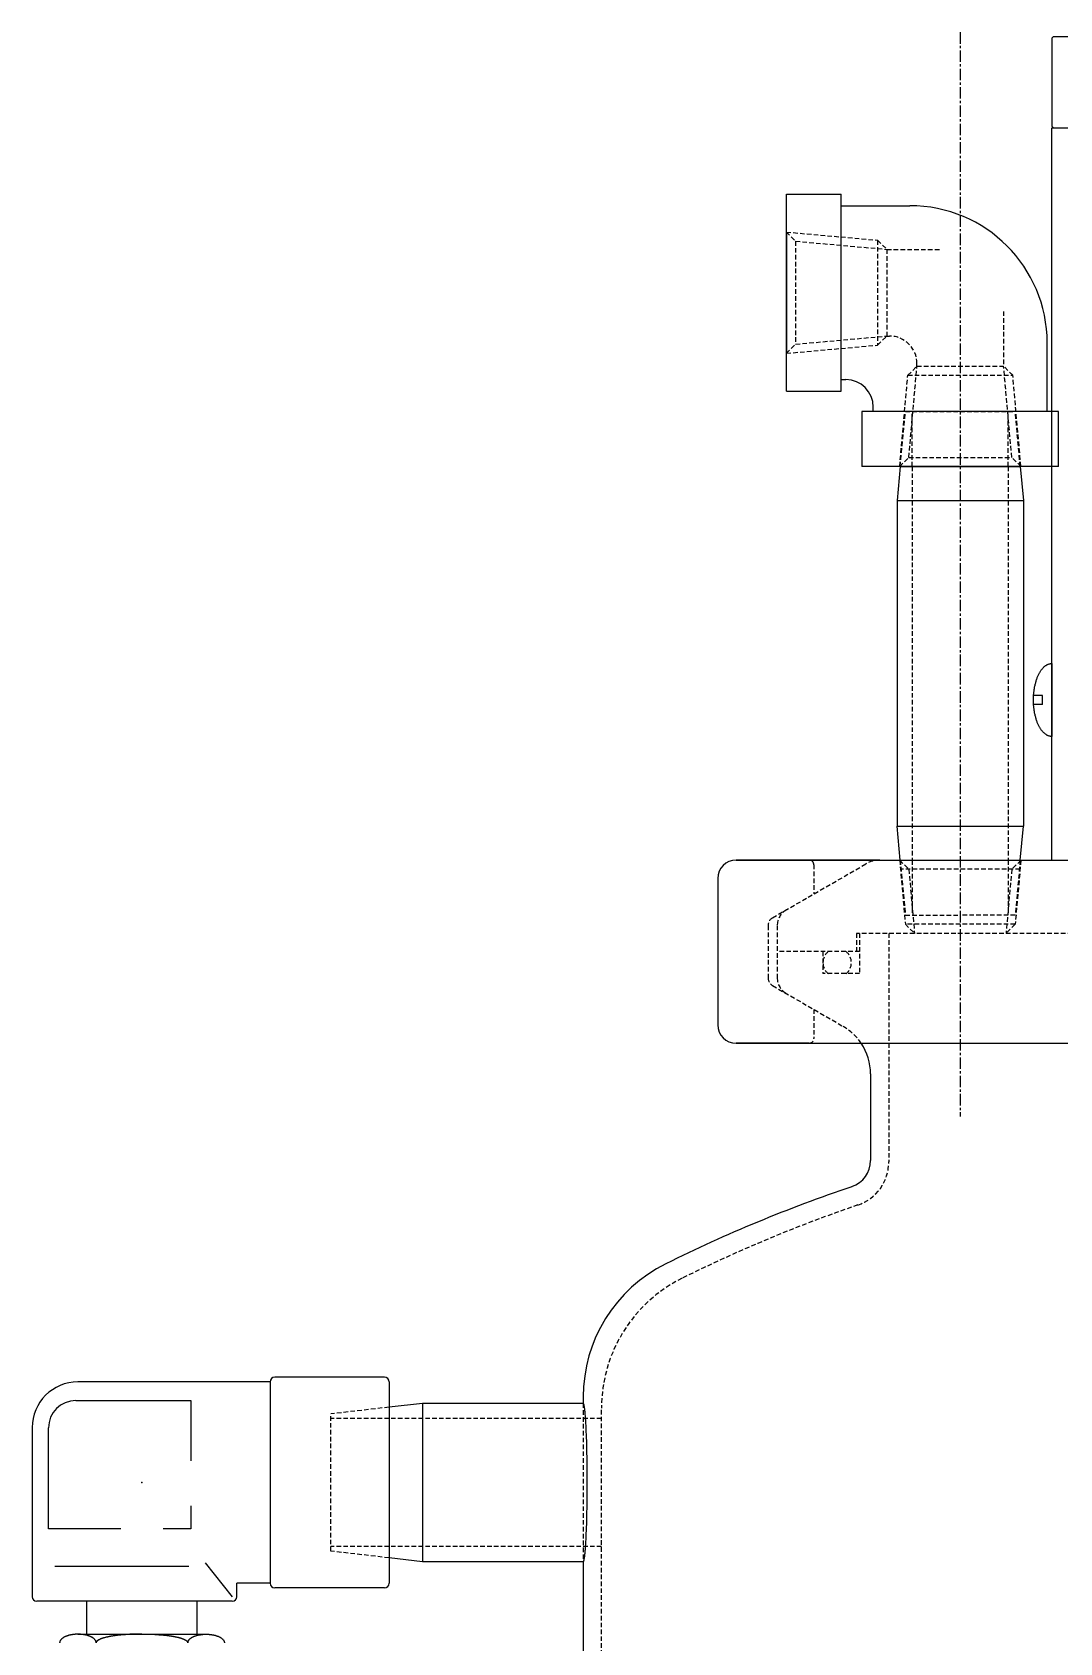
# Model space of a CAD drawing. Extents: x 248 to 1051, y -44 to 964.
# Drawn here: x 275.1 to 387.4, y 353 to 529 of the extents above; entities that cross this region are included whole.
import ezdxf

# ---------------------------------------------------------------- set-up
doc = ezdxf.new("R2010")
doc.units = 0
doc.linetypes.add('CENTER', pattern=[2, 1.25, -0.25, 0.25, -0.25])
doc.linetypes.add('DASHED', pattern=[0.75, 0.5, -0.25])
doc.layers.get('0').update_dxf_attribs({"linetype": 'CONTINUOUS'})
doc.layers.add('CENTER', color=1, linetype='CENTER')

msp = doc.modelspace()

# ---------------------------------------------------------------- linework, layer by layer
at = {"color": 7, "linetype": 'CONTINUOUS'}
for p, q in [((386.5, 528.32), (386.7, 528.52)), ((386.5, 528.32), (386.5, 518.72)), ((386.7, 528.52), (471.3, 528.52)), ((386.5, 518.72), (386.7, 518.52)), ((386.5, 438.52), (386.5, 518.52)), ((386.5, 518.52), (387.5, 518.52)), ((386.7, 518.52), (471.3, 518.52)), ((357.5, 489.77), (357.5, 511.27)), ((357.5, 511.27), (363.5, 511.27)), ((363.5, 489.77), (363.5, 511.27)), ((363.5, 510.02), (371, 510.02)), ((357.5, 507.14), (357.5, 493.89)), ((386, 487.52), (386, 495.02)), ((363.5, 491.02), (364, 491.02)), ((357.5, 489.77), (363.5, 489.77)), ((365.75, 487.52), (365.75, 481.52)), ((387.25, 487.52), (365.75, 487.52)), ((367, 487.52), (367, 488.02)), ((387.25, 481.52), (387.25, 487.52)), ((387.25, 481.52), (365.75, 481.52)), ((369.94, 481.52), (369.6, 477.82)), ((369.88, 481.52), (383.13, 481.52)), ((369.94, 481.52), (383.06, 481.52)), ((383.06, 481.52), (383.4, 477.82)), ((369.6, 477.82), (383.4, 477.82)), ((369.6, 477.82), (369.6, 442.22)), ((383.4, 477.82), (383.4, 442.22)), ((386.5, 460), (386.5, 452.03)), ((385.5, 456.52), (384.52, 456.52)), ((385.5, 455.52), (385.5, 456.52)), ((385.5, 455.52), (384.52, 455.52)), ((369.94, 438.52), (369.6, 442.22)), ((369.6, 442.22), (383.4, 442.22)), ((383.06, 438.52), (383.4, 442.22)), ((352, 438.52), (416.5, 438.52)), ((360, 438.52), (352, 438.52)), ((367.7, 438.52), (360, 438.52)), ((369.94, 438.52), (383.06, 438.52)), ((350, 436.52), (350, 420.52)), ((360, 418.52), (352, 418.52)), ((352, 418.52), (416.5, 418.52)), ((360, 418.52), (366.23, 418.52)), ((366.7, 415.16), (366.7, 405.69)), ((313.59, 382.02), (301.59, 382.02)), ((301.09, 381.52), (280.09, 381.52)), ((301.09, 381.52), (301.09, 359.52)), ((314.09, 381.52), (314.09, 359.52)), ((279.87, 379.48), (292.41, 379.48)), ((292.41, 379.48), (292.41, 372.91)), ((317.74, 379.17), (314.09, 378.75)), ((317.74, 379.17), (317.74, 361.87)), ((335.3, 379.17), (317.74, 379.17)), ((335.3, 379.87), (335.3, 379.17)), ((275.09, 376.52), (275.09, 358.05)), ((276.87, 365.45), (276.87, 376.48)), ((292.41, 367.99), (292.41, 365.45)), ((284.79, 365.45), (276.87, 365.45)), ((292.41, 365.45), (289.42, 365.45)), ((277.55, 361.4), (292.2, 361.4)), ((294, 361.74), (296.95, 358.05)), ((317.74, 361.87), (314.09, 362.29)), ((335.3, 361.87), (317.74, 361.87)), ((335.3, 361.87), (335.3, 222.52)), ((301.09, 359.52), (297.45, 359.52)), ((297.45, 358.05), (297.45, 359.52)), ((313.59, 359.02), (301.59, 359.02)), ((296.95, 357.55), (275.59, 357.55)), ((281.08, 353.95), (281.08, 357.55)), ((293.11, 353.95), (293.11, 357.55)), ((280.09, 353.95), (294.1, 353.95))]:
    msp.add_line(p, q, dxfattribs=at)
at = {"color": 3, "linetype": 'DASHED'}
for p, q in [((357.5, 507.14), (358.5, 506.14)), ((357.5, 507.14), (367.47, 506.25)), ((358.5, 506.14), (368.47, 505.25)), ((358.5, 506.14), (358.5, 494.89)), ((367.47, 506.25), (367.47, 494.78)), ((367.47, 506.25), (368.47, 505.25)), ((368.47, 505.25), (368.47, 495.78)), ((368.47, 505.25), (374.45, 505.25)), ((381.24, 498.47), (381.24, 492.49)), ((357.5, 493.89), (358.5, 494.89)), ((357.5, 493.89), (367.47, 494.78)), ((358.5, 494.89), (368.47, 495.78)), ((367.47, 494.78), (368.47, 495.78)), ((368.47, 495.78), (368.77, 495.78)), ((371.77, 492.49), (371.77, 492.78)), ((369.88, 481.52), (370.77, 491.49)), ((370.77, 491.49), (371.77, 492.49)), ((370.77, 491.49), (382.24, 491.49)), ((370.88, 482.52), (371.77, 492.49)), ((371.77, 492.49), (381.24, 492.49)), ((382.24, 491.49), (381.24, 492.49)), ((382.13, 482.52), (381.24, 492.49)), ((383.13, 481.52), (382.24, 491.49)), ((369.94, 481.52), (370.5, 487.52)), ((370.5, 487.52), (382.5, 487.52)), ((371.25, 481.52), (371.25, 487.52)), ((381.75, 481.52), (381.75, 487.52)), ((383.06, 481.52), (382.5, 487.52)), ((369.88, 481.52), (370.88, 482.52)), ((370.88, 482.52), (382.13, 482.52)), ((383.13, 481.52), (382.13, 482.52)), ((371.25, 481.52), (371.25, 438.52)), ((381.75, 481.52), (381.75, 438.52)), ((369.88, 438.52), (370.5, 431.52)), ((369.88, 438.52), (370.88, 437.52)), ((369.94, 438.52), (370.5, 432.52)), ((371.25, 438.52), (371.25, 432.52)), ((381.75, 438.52), (381.75, 432.52)), ((383.13, 438.52), (382.13, 437.52)), ((383.06, 438.52), (382.5, 432.52)), ((383.13, 438.52), (382.5, 431.52)), ((356, 432.23), (366.2, 438.11)), ((360.5, 438.02), (360.5, 434.83)), ((383.04, 437.52), (369.96, 437.52)), ((370.88, 437.52), (371.5, 430.52)), ((382.13, 437.52), (381.5, 430.52)), ((355.5, 431.36), (355.5, 425.67)), ((356.5, 431.36), (356.5, 425.67)), ((370.5, 432.52), (376.5, 432.52)), ((382.5, 431.52), (370.5, 431.52)), ((370.5, 431.52), (371.5, 430.52)), ((382.5, 432.52), (376.5, 432.52)), ((382.5, 431.52), (381.5, 430.52)), ((416.5, 430.52), (365.15, 430.52)), ((365.15, 430.52), (365.15, 428.52)), ((365.5, 430.52), (365.5, 426.12)), ((368.7, 430.52), (368.7, 405.57)), ((365.5, 428.52), (356.5, 428.52)), ((361.5, 428.52), (361.5, 426.12)), ((365.5, 426.12), (361.5, 426.12)), ((356, 424.81), (363.7, 420.36)), ((360.5, 422.21), (360.5, 419.02)), ((314.09, 378.75), (307.74, 378.02)), ((335.3, 379.17), (335.3, 361.87)), ((337.3, 203.21), (337.3, 378.65)), ((307.74, 363.02), (307.74, 378.02)), ((314.09, 377.52), (307.74, 377.52)), ((337.3, 377.52), (314.09, 377.52)), ((314.09, 363.52), (307.74, 363.52)), ((314.09, 362.29), (307.74, 363.02)), ((337.3, 363.52), (314.09, 363.52))]:
    msp.add_line(p, q, dxfattribs=at)
at = {"color": 7, "linetype": 'CONTINUOUS'}
for points in [[(386.5, 452.03, 0), (386.45, 452.03, 0), (386.4, 452.04, 0), (386.35, 452.04, 0), (386.31, 452.05, 0), (386.26, 452.06, 0), (386.21, 452.08, 0), (386.16, 452.09, 0), (386.11, 452.11, 0), (386.06, 452.13, 0), (386.01, 452.15, 0), (385.97, 452.18, 0), (385.92, 452.2, 0), (385.87, 452.23, 0), (385.83, 452.27, 0), (385.78, 452.3, 0), (385.74, 452.34, 0), (385.69, 452.38, 0), (385.65, 452.42, 0), (385.6, 452.46, 0), (385.56, 452.5, 0), (385.51, 452.55, 0), (385.47, 452.6, 0), (385.43, 452.65, 0), (385.39, 452.7, 0), (385.35, 452.76, 0), (385.31, 452.82, 0), (385.27, 452.88, 0), (385.23, 452.94, 0), (385.19, 453, 0), (385.16, 453.06, 0), (385.12, 453.13, 0), (385.09, 453.2, 0), (385.05, 453.27, 0), (385.02, 453.34, 0), (384.99, 453.41, 0), (384.95, 453.49, 0), (384.92, 453.57, 0), (384.89, 453.64, 0), (384.87, 453.72, 0), (384.84, 453.8, 0), (384.81, 453.88, 0), (384.79, 453.97, 0), (384.76, 454.05, 0), (384.74, 454.14, 0), (384.71, 454.23, 0), (384.69, 454.31, 0), (384.67, 454.4, 0), (384.65, 454.49, 0), (384.63, 454.58, 0), (384.62, 454.67, 0), (384.6, 454.77, 0), (384.59, 454.86, 0), (384.57, 454.95, 0), (384.56, 455.05, 0), (384.55, 455.14, 0), (384.54, 455.24, 0), (384.53, 455.33, 0), (384.52, 455.43, 0), (384.52, 455.53, 0), (384.51, 455.63, 0), (384.51, 455.72, 0), (384.5, 455.82, 0), (384.5, 455.92, 0), (384.5, 456.02, 0), (384.5, 456.11, 0), (384.5, 456.21, 0), (384.51, 456.31, 0), (384.51, 456.41, 0), (384.52, 456.5, 0), (384.52, 456.6, 0), (384.53, 456.7, 0), (384.54, 456.79, 0), (384.55, 456.89, 0), (384.56, 456.98, 0), (384.57, 457.08, 0), (384.59, 457.17, 0), (384.6, 457.27, 0), (384.62, 457.36, 0), (384.63, 457.45, 0), (384.65, 457.54, 0), (384.67, 457.63, 0), (384.69, 457.72, 0), (384.71, 457.81, 0), (384.74, 457.89, 0), (384.76, 457.98, 0), (384.79, 458.06, 0), (384.81, 458.15, 0), (384.84, 458.23, 0), (384.87, 458.31, 0), (384.89, 458.39, 0), (384.92, 458.47, 0), (384.95, 458.54, 0), (384.99, 458.62, 0), (385.02, 458.69, 0), (385.05, 458.76, 0), (385.09, 458.83, 0), (385.12, 458.9, 0), (385.16, 458.97, 0), (385.19, 459.03, 0), (385.23, 459.1, 0), (385.27, 459.16, 0), (385.31, 459.22, 0), (385.35, 459.27, 0), (385.39, 459.33, 0), (385.43, 459.38, 0), (385.47, 459.43, 0), (385.51, 459.48, 0), (385.56, 459.53, 0), (385.6, 459.57, 0), (385.65, 459.62, 0), (385.69, 459.66, 0), (385.74, 459.7, 0), (385.78, 459.73, 0), (385.83, 459.77, 0), (385.87, 459.8, 0), (385.92, 459.83, 0), (385.97, 459.86, 0), (386.01, 459.88, 0), (386.06, 459.9, 0), (386.11, 459.92, 0), (386.16, 459.94, 0), (386.21, 459.96, 0), (386.26, 459.97, 0), (386.31, 459.98, 0), (386.35, 459.99, 0), (386.4, 460, 0), (386.45, 460, 0), (386.5, 460, 0)], [(335.3, 361.87, 0), (335.31, 361.87, 0), (335.32, 361.88, 0), (335.33, 361.89, 0), (335.34, 361.91, 0), (335.36, 361.93, 0), (335.37, 361.96, 0), (335.38, 361.99, 0), (335.39, 362.03, 0), (335.4, 362.08, 0), (335.41, 362.13, 0), (335.42, 362.18, 0), (335.43, 362.24, 0), (335.44, 362.3, 0), (335.45, 362.37, 0), (335.46, 362.45, 0), (335.47, 362.52, 0), (335.48, 362.61, 0), (335.49, 362.7, 0), (335.5, 362.79, 0), (335.51, 362.89, 0), (335.52, 362.99, 0), (335.53, 363.1, 0), (335.54, 363.21, 0), (335.55, 363.32, 0), (335.56, 363.44, 0), (335.56, 363.57, 0), (335.57, 363.7, 0), (335.58, 363.83, 0), (335.59, 363.97, 0), (335.6, 364.11, 0), (335.61, 364.25, 0), (335.61, 364.4, 0), (335.62, 364.55, 0), (335.63, 364.71, 0), (335.64, 364.87, 0), (335.64, 365.03, 0), (335.65, 365.19, 0), (335.66, 365.36, 0), (335.66, 365.54, 0), (335.67, 365.71, 0), (335.68, 365.89, 0), (335.68, 366.07, 0), (335.69, 366.25, 0), (335.69, 366.44, 0), (335.7, 366.63, 0), (335.7, 366.82, 0), (335.71, 367.01, 0), (335.71, 367.21, 0), (335.71, 367.4, 0), (335.72, 367.6, 0), (335.72, 367.8, 0), (335.73, 368, 0), (335.73, 368.21, 0), (335.73, 368.42, 0), (335.73, 368.62, 0), (335.74, 368.83, 0), (335.74, 369.04, 0), (335.74, 369.25, 0), (335.74, 369.46, 0), (335.74, 369.67, 0), (335.74, 369.88, 0), (335.74, 370.09, 0), (335.74, 370.3, 0), (335.74, 370.52, 0), (335.74, 370.73, 0), (335.74, 370.94, 0), (335.74, 371.15, 0), (335.74, 371.36, 0), (335.74, 371.57, 0), (335.74, 371.79, 0), (335.74, 372, 0), (335.74, 372.2, 0), (335.73, 372.41, 0), (335.73, 372.62, 0), (335.73, 372.82, 0), (335.73, 373.03, 0), (335.72, 373.23, 0), (335.72, 373.43, 0), (335.71, 373.63, 0), (335.71, 373.83, 0), (335.71, 374.02, 0), (335.7, 374.21, 0), (335.7, 374.41, 0), (335.69, 374.59, 0), (335.69, 374.78, 0), (335.68, 374.96, 0), (335.68, 375.14, 0), (335.67, 375.32, 0), (335.66, 375.5, 0), (335.66, 375.67, 0), (335.65, 375.84, 0), (335.64, 376, 0), (335.64, 376.17, 0), (335.63, 376.32, 0), (335.62, 376.48, 0), (335.61, 376.63, 0), (335.61, 376.78, 0), (335.6, 376.93, 0), (335.59, 377.07, 0), (335.58, 377.2, 0), (335.57, 377.34, 0), (335.56, 377.46, 0), (335.56, 377.59, 0), (335.55, 377.71, 0), (335.54, 377.82, 0), (335.53, 377.94, 0), (335.52, 378.04, 0), (335.51, 378.14, 0), (335.5, 378.24, 0), (335.49, 378.34, 0), (335.48, 378.42, 0), (335.47, 378.51, 0), (335.46, 378.59, 0), (335.45, 378.66, 0), (335.44, 378.73, 0), (335.43, 378.79, 0), (335.42, 378.85, 0), (335.41, 378.91, 0), (335.4, 378.96, 0), (335.39, 379, 0), (335.38, 379.04, 0), (335.37, 379.07, 0), (335.36, 379.1, 0), (335.34, 379.12, 0), (335.33, 379.14, 0), (335.32, 379.16, 0), (335.31, 379.16, 0), (335.3, 379.17, 0)], [(282.09, 353.01, 0), (282.09, 353.04, 0), (282.09, 353.06, 0), (282.08, 353.08, 0), (282.08, 353.1, 0), (282.07, 353.13, 0), (282.07, 353.15, 0), (282.06, 353.17, 0), (282.05, 353.19, 0), (282.04, 353.22, 0), (282.03, 353.24, 0), (282.02, 353.26, 0), (282, 353.28, 0), (281.99, 353.31, 0), (281.97, 353.33, 0), (281.95, 353.35, 0), (281.94, 353.37, 0), (281.92, 353.39, 0), (281.9, 353.41, 0), (281.88, 353.43, 0), (281.85, 353.45, 0), (281.83, 353.47, 0), (281.8, 353.49, 0), (281.78, 353.51, 0), (281.75, 353.53, 0), (281.72, 353.55, 0), (281.69, 353.57, 0), (281.67, 353.59, 0), (281.63, 353.61, 0), (281.6, 353.62, 0), (281.57, 353.64, 0), (281.54, 353.66, 0), (281.5, 353.67, 0), (281.47, 353.69, 0), (281.43, 353.71, 0), (281.4, 353.72, 0), (281.36, 353.74, 0), (281.32, 353.75, 0), (281.28, 353.76, 0), (281.24, 353.78, 0), (281.2, 353.79, 0), (281.16, 353.8, 0), (281.12, 353.81, 0), (281.07, 353.83, 0), (281.03, 353.84, 0), (280.99, 353.85, 0), (280.94, 353.86, 0), (280.9, 353.87, 0), (280.86, 353.88, 0), (280.81, 353.88, 0), (280.76, 353.89, 0), (280.72, 353.9, 0), (280.67, 353.91, 0), (280.62, 353.91, 0), (280.58, 353.92, 0), (280.53, 353.93, 0), (280.48, 353.93, 0), (280.43, 353.93, 0), (280.38, 353.94, 0), (280.33, 353.94, 0), (280.29, 353.94, 0), (280.24, 353.94, 0), (280.19, 353.95, 0), (280.14, 353.95, 0), (280.09, 353.95, 0), (280.04, 353.95, 0), (279.99, 353.95, 0), (279.94, 353.94, 0), (279.89, 353.94, 0), (279.85, 353.94, 0), (279.8, 353.94, 0), (279.75, 353.93, 0), (279.7, 353.93, 0), (279.65, 353.93, 0), (279.61, 353.92, 0), (279.56, 353.91, 0), (279.51, 353.91, 0), (279.46, 353.9, 0), (279.42, 353.89, 0), (279.37, 353.88, 0), (279.33, 353.88, 0), (279.28, 353.87, 0), (279.24, 353.86, 0), (279.19, 353.85, 0), (279.15, 353.84, 0), (279.11, 353.83, 0), (279.06, 353.81, 0), (279.02, 353.8, 0), (278.98, 353.79, 0), (278.94, 353.78, 0), (278.9, 353.76, 0), (278.86, 353.75, 0), (278.82, 353.74, 0), (278.79, 353.72, 0), (278.75, 353.71, 0), (278.71, 353.69, 0), (278.68, 353.67, 0), (278.64, 353.66, 0), (278.61, 353.64, 0), (278.58, 353.62, 0), (278.55, 353.61, 0), (278.52, 353.59, 0), (278.49, 353.57, 0), (278.46, 353.55, 0), (278.43, 353.53, 0), (278.4, 353.51, 0), (278.38, 353.49, 0), (278.35, 353.47, 0), (278.33, 353.45, 0), (278.31, 353.43, 0), (278.29, 353.41, 0), (278.26, 353.39, 0), (278.25, 353.37, 0), (278.23, 353.35, 0), (278.21, 353.33, 0), (278.19, 353.31, 0), (278.18, 353.28, 0), (278.17, 353.26, 0), (278.15, 353.24, 0), (278.14, 353.22, 0), (278.13, 353.19, 0), (278.12, 353.17, 0), (278.12, 353.15, 0), (278.11, 353.13, 0), (278.1, 353.1, 0), (278.1, 353.08, 0), (278.1, 353.06, 0), (278.09, 353.04, 0), (278.09, 353.01, 0)], [(287.09, 353.96, 0), (287.03, 353.96, 0), (286.97, 353.96, 0), (286.91, 353.96, 0), (286.85, 353.96, 0), (286.79, 353.96, 0), (286.73, 353.96, 0), (286.67, 353.96, 0), (286.61, 353.96, 0), (286.55, 353.96, 0), (286.49, 353.96, 0), (286.43, 353.96, 0), (286.37, 353.96, 0), (286.31, 353.96, 0), (286.25, 353.95, 0), (286.19, 353.95, 0), (286.13, 353.95, 0), (286.07, 353.95, 0), (286.01, 353.95, 0), (285.95, 353.94, 0), (285.89, 353.94, 0), (285.83, 353.94, 0), (285.77, 353.94, 0), (285.71, 353.93, 0), (285.65, 353.93, 0), (285.59, 353.93, 0), (285.54, 353.92, 0), (285.48, 353.92, 0), (285.42, 353.92, 0), (285.36, 353.91, 0), (285.31, 353.91, 0), (285.25, 353.9, 0), (285.19, 353.9, 0), (285.13, 353.9, 0), (285.08, 353.89, 0), (285.02, 353.89, 0), (284.97, 353.88, 0), (284.91, 353.88, 0), (284.86, 353.87, 0), (284.8, 353.87, 0), (284.75, 353.86, 0), (284.69, 353.86, 0), (284.64, 353.85, 0), (284.59, 353.85, 0), (284.53, 353.84, 0), (284.48, 353.83, 0), (284.43, 353.83, 0), (284.38, 353.82, 0), (284.33, 353.81, 0), (284.27, 353.81, 0), (284.23, 353.8, 0), (284.18, 353.8, 0), (284.12, 353.79, 0), (284.08, 353.78, 0), (284.03, 353.77, 0), (283.98, 353.77, 0), (283.93, 353.76, 0), (283.88, 353.75, 0), (283.84, 353.74, 0), (283.79, 353.74, 0), (283.74, 353.73, 0), (283.7, 353.72, 0), (283.65, 353.71, 0), (283.61, 353.7, 0), (283.56, 353.7, 0), (283.52, 353.69, 0), (283.48, 353.68, 0), (283.44, 353.67, 0), (283.39, 353.66, 0), (283.35, 353.65, 0), (283.31, 353.64, 0), (283.27, 353.64, 0), (283.23, 353.63, 0), (283.19, 353.62, 0), (283.16, 353.61, 0), (283.12, 353.6, 0), (283.08, 353.59, 0), (283.05, 353.58, 0), (283.01, 353.57, 0), (282.97, 353.56, 0), (282.94, 353.55, 0), (282.9, 353.54, 0), (282.87, 353.53, 0), (282.84, 353.52, 0), (282.81, 353.51, 0), (282.77, 353.5, 0), (282.74, 353.49, 0), (282.71, 353.48, 0), (282.68, 353.47, 0), (282.66, 353.46, 0), (282.63, 353.45, 0), (282.6, 353.44, 0), (282.57, 353.43, 0), (282.55, 353.42, 0), (282.52, 353.41, 0), (282.5, 353.39, 0), (282.47, 353.38, 0), (282.45, 353.37, 0), (282.43, 353.36, 0), (282.4, 353.35, 0), (282.38, 353.34, 0), (282.36, 353.33, 0), (282.34, 353.32, 0), (282.32, 353.31, 0), (282.31, 353.3, 0), (282.29, 353.28, 0), (282.27, 353.27, 0), (282.25, 353.26, 0), (282.24, 353.25, 0), (282.23, 353.24, 0), (282.21, 353.23, 0), (282.2, 353.21, 0), (282.19, 353.2, 0), (282.17, 353.19, 0), (282.16, 353.18, 0), (282.15, 353.17, 0), (282.14, 353.15, 0), (282.13, 353.14, 0), (282.13, 353.13, 0), (282.12, 353.12, 0), (282.11, 353.11, 0), (282.11, 353.1, 0), (282.1, 353.08, 0), (282.1, 353.07, 0), (282.09, 353.06, 0), (282.09, 353.05, 0), (282.09, 353.04, 0), (282.09, 353.02, 0), (282.09, 353.01, 0)], [(287.09, 353.96, 0), (287.15, 353.96, 0), (287.21, 353.96, 0), (287.28, 353.96, 0), (287.34, 353.96, 0), (287.4, 353.96, 0), (287.46, 353.96, 0), (287.52, 353.96, 0), (287.58, 353.96, 0), (287.64, 353.96, 0), (287.7, 353.96, 0), (287.76, 353.96, 0), (287.82, 353.96, 0), (287.88, 353.96, 0), (287.94, 353.95, 0), (288, 353.95, 0), (288.06, 353.95, 0), (288.12, 353.95, 0), (288.18, 353.95, 0), (288.24, 353.94, 0), (288.3, 353.94, 0), (288.36, 353.94, 0), (288.42, 353.94, 0), (288.48, 353.93, 0), (288.54, 353.93, 0), (288.59, 353.93, 0), (288.65, 353.92, 0), (288.71, 353.92, 0), (288.77, 353.92, 0), (288.82, 353.91, 0), (288.88, 353.91, 0), (288.94, 353.9, 0), (289, 353.9, 0), (289.05, 353.9, 0), (289.11, 353.89, 0), (289.17, 353.89, 0), (289.22, 353.88, 0), (289.28, 353.88, 0), (289.33, 353.87, 0), (289.38, 353.87, 0), (289.44, 353.86, 0), (289.49, 353.86, 0), (289.55, 353.85, 0), (289.6, 353.85, 0), (289.65, 353.84, 0), (289.71, 353.83, 0), (289.76, 353.83, 0), (289.81, 353.82, 0), (289.86, 353.81, 0), (289.91, 353.81, 0), (289.96, 353.8, 0), (290.01, 353.8, 0), (290.06, 353.79, 0), (290.11, 353.78, 0), (290.16, 353.77, 0), (290.21, 353.77, 0), (290.26, 353.76, 0), (290.3, 353.75, 0), (290.35, 353.74, 0), (290.4, 353.74, 0), (290.44, 353.73, 0), (290.49, 353.72, 0), (290.53, 353.71, 0), (290.58, 353.7, 0), (290.62, 353.7, 0), (290.67, 353.69, 0), (290.71, 353.68, 0), (290.75, 353.67, 0), (290.79, 353.66, 0), (290.83, 353.65, 0), (290.88, 353.64, 0), (290.92, 353.64, 0), (290.95, 353.63, 0), (290.99, 353.62, 0), (291.03, 353.61, 0), (291.07, 353.6, 0), (291.11, 353.59, 0), (291.14, 353.58, 0), (291.18, 353.57, 0), (291.21, 353.56, 0), (291.25, 353.55, 0), (291.28, 353.54, 0), (291.32, 353.53, 0), (291.35, 353.52, 0), (291.38, 353.51, 0), (291.41, 353.5, 0), (291.44, 353.49, 0), (291.47, 353.48, 0), (291.5, 353.47, 0), (291.53, 353.46, 0), (291.56, 353.45, 0), (291.59, 353.44, 0), (291.62, 353.43, 0), (291.64, 353.42, 0), (291.67, 353.41, 0), (291.69, 353.39, 0), (291.71, 353.38, 0), (291.74, 353.37, 0), (291.76, 353.36, 0), (291.78, 353.35, 0), (291.8, 353.34, 0), (291.82, 353.33, 0), (291.84, 353.32, 0), (291.86, 353.31, 0), (291.88, 353.3, 0), (291.9, 353.28, 0), (291.92, 353.27, 0), (291.93, 353.26, 0), (291.95, 353.25, 0), (291.96, 353.24, 0), (291.98, 353.23, 0), (291.99, 353.21, 0), (292, 353.2, 0), (292.01, 353.19, 0), (292.02, 353.18, 0), (292.04, 353.17, 0), (292.05, 353.15, 0), (292.05, 353.14, 0), (292.06, 353.13, 0), (292.07, 353.12, 0), (292.07, 353.11, 0), (292.08, 353.1, 0), (292.09, 353.08, 0), (292.09, 353.07, 0), (292.09, 353.06, 0), (292.1, 353.05, 0), (292.1, 353.04, 0), (292.1, 353.02, 0), (292.1, 353.01, 0)], [(292.1, 353.01, 0), (292.1, 353.04, 0), (292.1, 353.06, 0), (292.11, 353.08, 0), (292.11, 353.1, 0), (292.11, 353.13, 0), (292.12, 353.15, 0), (292.13, 353.17, 0), (292.14, 353.19, 0), (292.15, 353.22, 0), (292.16, 353.24, 0), (292.17, 353.26, 0), (292.19, 353.28, 0), (292.2, 353.31, 0), (292.22, 353.33, 0), (292.23, 353.35, 0), (292.25, 353.37, 0), (292.27, 353.39, 0), (292.29, 353.41, 0), (292.31, 353.43, 0), (292.33, 353.45, 0), (292.36, 353.47, 0), (292.38, 353.49, 0), (292.41, 353.51, 0), (292.44, 353.53, 0), (292.46, 353.55, 0), (292.49, 353.57, 0), (292.52, 353.59, 0), (292.55, 353.61, 0), (292.58, 353.62, 0), (292.62, 353.64, 0), (292.65, 353.66, 0), (292.68, 353.67, 0), (292.72, 353.69, 0), (292.75, 353.71, 0), (292.79, 353.72, 0), (292.83, 353.74, 0), (292.87, 353.75, 0), (292.91, 353.76, 0), (292.95, 353.78, 0), (292.99, 353.79, 0), (293.03, 353.8, 0), (293.07, 353.81, 0), (293.11, 353.83, 0), (293.15, 353.84, 0), (293.2, 353.85, 0), (293.24, 353.86, 0), (293.29, 353.87, 0), (293.33, 353.88, 0), (293.38, 353.88, 0), (293.42, 353.89, 0), (293.47, 353.9, 0), (293.52, 353.91, 0), (293.56, 353.91, 0), (293.61, 353.92, 0), (293.66, 353.93, 0), (293.71, 353.93, 0), (293.75, 353.93, 0), (293.8, 353.94, 0), (293.85, 353.94, 0), (293.9, 353.94, 0), (293.95, 353.94, 0), (294, 353.95, 0), (294.05, 353.95, 0), (294.1, 353.95, 0), (294.15, 353.95, 0), (294.19, 353.95, 0), (294.24, 353.94, 0), (294.29, 353.94, 0), (294.34, 353.94, 0), (294.39, 353.94, 0), (294.44, 353.93, 0), (294.49, 353.93, 0), (294.53, 353.93, 0), (294.58, 353.92, 0), (294.63, 353.91, 0), (294.68, 353.91, 0), (294.72, 353.9, 0), (294.77, 353.89, 0), (294.81, 353.88, 0), (294.86, 353.88, 0), (294.91, 353.87, 0), (294.95, 353.86, 0), (295, 353.85, 0), (295.04, 353.84, 0), (295.08, 353.83, 0), (295.12, 353.81, 0), (295.17, 353.8, 0), (295.21, 353.79, 0), (295.25, 353.78, 0), (295.29, 353.76, 0), (295.32, 353.75, 0), (295.36, 353.74, 0), (295.4, 353.72, 0), (295.44, 353.71, 0), (295.47, 353.69, 0), (295.51, 353.67, 0), (295.54, 353.66, 0), (295.58, 353.64, 0), (295.61, 353.62, 0), (295.64, 353.61, 0), (295.67, 353.59, 0), (295.7, 353.57, 0), (295.73, 353.55, 0), (295.76, 353.53, 0), (295.78, 353.51, 0), (295.81, 353.49, 0), (295.83, 353.47, 0), (295.86, 353.45, 0), (295.88, 353.43, 0), (295.9, 353.41, 0), (295.92, 353.39, 0), (295.94, 353.37, 0), (295.96, 353.35, 0), (295.98, 353.33, 0), (295.99, 353.31, 0), (296.01, 353.28, 0), (296.02, 353.26, 0), (296.03, 353.24, 0), (296.05, 353.22, 0), (296.06, 353.19, 0), (296.06, 353.17, 0), (296.07, 353.15, 0), (296.08, 353.13, 0), (296.08, 353.1, 0), (296.09, 353.08, 0), (296.09, 353.06, 0), (296.09, 353.04, 0), (296.09, 353.01, 0)]]:
    msp.add_polyline3d(points, dxfattribs=at)
for centre, radius, start, end in [((371, 495.02), 15, 0, 90), ((364, 488.02), 3, 0, 90), ((352, 436.52), 2, 90, 180), ((352, 420.52), 2, 180, 270), ((360.7, 415.16), 6, 0, 33.976), ((363.7, 405.69), 3, 288.6161, 0), ((416.5, 248.94), 162.4, 108.6161, 116.3878), ((351.54, 379.87), 16.24, 116.3878, 180), ((301.59, 381.52), 0.5, 90, 180), ((313.59, 381.52), 0.5, 0, 90), ((280.09, 376.52), 5, 90, 180), ((279.87, 376.48), 3, 90, 180), ((301.59, 359.52), 0.5, 180, 270), ((313.59, 359.52), 0.5, 270, 0), ((275.59, 358.05), 0.5, 180, 270), ((296.95, 358.05), 0.5, 270, 0)]:
    msp.add_arc(centre, radius, start, end, dxfattribs=at)
at = {"color": 3, "linetype": 'DASHED'}
for centre, radius, start, end in [((368.77, 492.78), 3, 0, 90), ((360, 438.02), 0.5, 0, 90), ((367.7, 435.52), 3, 90, 120), ((358.5, 431.36), 2, 120, 180), ((356.5, 431.36), 1, 120, 180), ((363.05, 427.32), 1.55, 129.268, 230.732), ((363.05, 427.32), 1.55, 309.268, 50.732), ((356.5, 425.67), 1, 180, 240), ((358.5, 425.67), 2, 180, 240), ((360, 419.02), 0.5, 270, 0), ((360.7, 415.16), 6, 33.976, 60), ((363.7, 405.57), 5, 288.8525, 360), ((416.5, 250.94), 158.4, 108.8525, 116.3878), ((353.14, 378.65), 15.84, 116.3878, 180)]:
    msp.add_arc(centre, radius, start, end, dxfattribs=at)
at = {"color": 7, "linetype": 'CONTINUOUS'}
msp.add_point((287.09, 370.52), dxfattribs=at)
at = {"layer": 'CENTER', "color": 1, "linetype": 'CENTER'}
msp.add_line((376.5, 528.97), (376.5, 410.52), dxfattribs=at)

doc.saveas('drawing.dxf')
